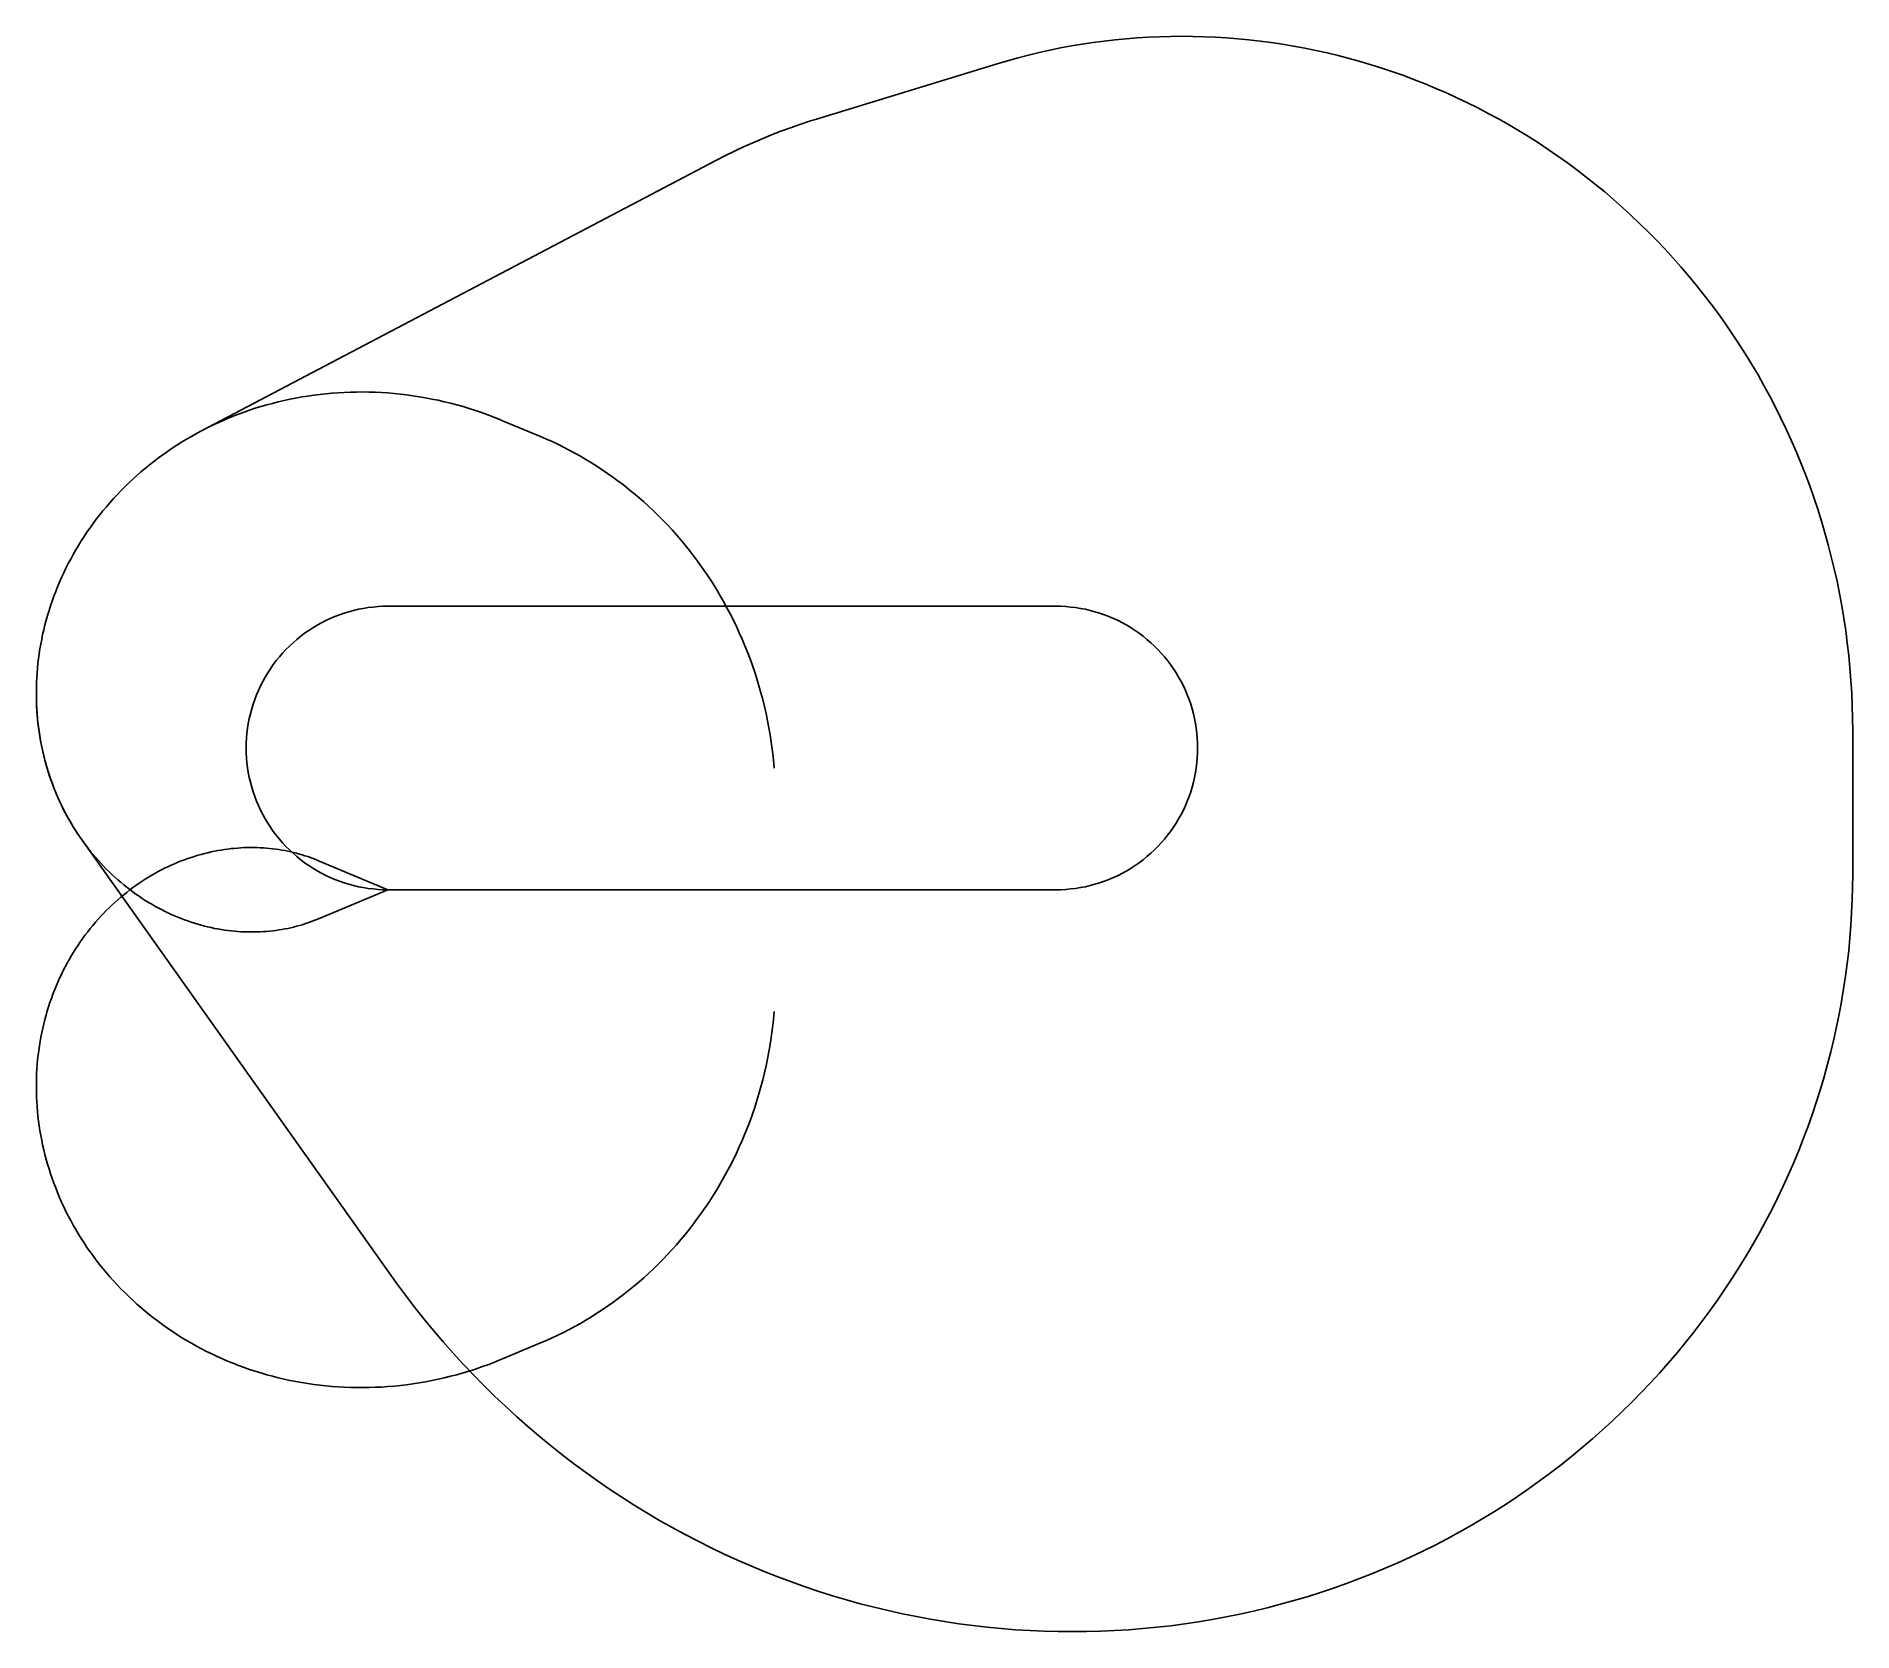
# Model space of a CAD drawing. Header units: metres. Extents: x -3966 to 16524, y -8367 to 9626.
import ezdxf

# ---------------------------------------------------------------- set-up
doc = ezdxf.new("R2010")
doc.units = ezdxf.units.M

msp = doc.modelspace()

# ---------------------------------------------------------------- linework, layer by layer
at = {"layer": 'NorminalTrack', "color": 1}
msp.add_lwpolyline([(0, 0), (0, 0), (-56, 1), (-112, 4), (-167, 9), (-223, 16), (-278, 24), (-332, 35), (-387, 47), (-441, 62), (-494, 78), (-547, 96), (-599, 116), (-650, 138), (-701, 162), (-751, 187), (-800, 214), (-847, 243), (-894, 273), (-940, 305), (-984, 339), (-1028, 374), (-1070, 411), (-1111, 449), (-1150, 488), (-1188, 529), (-1225, 571), (-1260, 615), (-1294, 659), (-1326, 705), (-1356, 752), (-1385, 800), (-1412, 848), (-1437, 898), (-1461, 949), (-1483, 1000), (-1503, 1052), (-1521, 1105), (-1537, 1158), (-1552, 1212), (-1564, 1267), (-1575, 1321), (-1583, 1377), (-1590, 1432), (-1595, 1488), (-1598, 1543), (-1599, 1599), (-1598, 1655), (-1595, 1711), (-1590, 1766), (-1583, 1822), (-1575, 1877), (-1564, 1932), (-1552, 1986), (-1537, 2040), (-1521, 2093), (-1503, 2146), (-1483, 2198), (-1461, 2249), (-1437, 2300), (-1412, 2350), (-1385, 2399), (-1356, 2446), (-1326, 2493), (-1294, 2539), (-1260, 2584), (-1225, 2627), (-1188, 2669), (-1150, 2710), (-1111, 2749), (-1070, 2787), (-1028, 2824), (-984, 2859), (-940, 2893), (-894, 2925), (-847, 2955), (-800, 2984), (-751, 3011), (-701, 3036), (-650, 3060), (-599, 3082), (-547, 3102), (-494, 3120), (-441, 3136), (-387, 3151), (-332, 3163), (-278, 3174), (-223, 3183), (-167, 3189), (-112, 3194), (-56, 3197), (0, 3198), (0, 3198), (7535, 3198), (7535, 3198), (7591, 3197), (7647, 3194), (7702, 3189), (7758, 3183), (7813, 3174), (7868, 3163), (7922, 3151), (7976, 3136), (8029, 3120), (8082, 3102), (8134, 3082), (8186, 3060), (8236, 3036), (8286, 3011), (8335, 2984), (8383, 2955), (8430, 2925), (8475, 2893), (8520, 2859), (8563, 2824), (8605, 2787), (8646, 2749), (8686, 2710), (8724, 2669), (8760, 2627), (8795, 2584), (8829, 2539), (8861, 2493), (8891, 2446), (8920, 2399), (8947, 2350), (8973, 2300), (8996, 2249), (9018, 2198), (9038, 2146), (9056, 2093), (9072, 2040), (9087, 1986), (9099, 1932), (9110, 1877), (9119, 1822), (9126, 1766), (9130, 1711), (9133, 1655), (9134, 1599), (9133, 1543), (9130, 1488), (9126, 1432), (9119, 1377), (9110, 1321), (9099, 1267), (9087, 1212), (9072, 1158), (9056, 1105), (9038, 1052), (9018, 1000), (8996, 949), (8973, 898), (8947, 848), (8920, 800), (8891, 752), (8861, 705), (8829, 659), (8795, 615), (8760, 571), (8724, 529), (8686, 488), (8646, 449), (8605, 411), (8563, 374), (8520, 339), (8475, 305), (8430, 273), (8383, 243), (8335, 214), (8286, 187), (8236, 162), (8186, 138), (8134, 116), (8082, 96), (8029, 78), (7976, 62), (7922, 47), (7868, 35), (7813, 24), (7758, 16), (7702, 9), (7647, 4), (7591, 1), (7535, 0), (0, 0)], dxfattribs=at)
at = {"layer": 'WindSpiral', "color": 5}
for points in [[(0, 0), (-784, -328), (-813, -340), (-843, -352), (-874, -363), (-905, -374), (-936, -384), (-967, -394), (-999, -403), (-1031, -412), (-1064, -420), (-1097, -428), (-1130, -435), (-1163, -442), (-1197, -448), (-1231, -453), (-1265, -458), (-1300, -463), (-1335, -466), (-1370, -470), (-1405, -472), (-1441, -474), (-1477, -476), (-1513, -476), (-1549, -476), (-1585, -476), (-1622, -475), (-1658, -473), (-1695, -471), (-1732, -467), (-1769, -464), (-1807, -459), (-1844, -454), (-1881, -448), (-1919, -442), (-1956, -435), (-1994, -427), (-2032, -418), (-2069, -409), (-2107, -399), (-2145, -389), (-2183, -377), (-2220, -365), (-2258, -352), (-2295, -339), (-2333, -325), (-2370, -310), (-2408, -294), (-2445, -277), (-2482, -260), (-2519, -242), (-2556, -224), (-2593, -205), (-2629, -184), (-2665, -164), (-2702, -142), (-2737, -120), (-2773, -97), (-2808, -73), (-2844, -49), (-2878, -24), (-2913, 2), (-2947, 29), (-2981, 56), (-3015, 84), (-3048, 112), (-3081, 142), (-3113, 172), (-3145, 203), (-3177, 234), (-3208, 266), (-3239, 299), (-3270, 333), (-3300, 367), (-3329, 402), (-3358, 437), (-3386, 473), (-3414, 510), (-3442, 547), (-3468, 585), (-3495, 624), (-3520, 663), (-3546, 703), (-3570, 743), (-3594, 784), (-3617, 826), (-3640, 868), (-3662, 911), (-3683, 954), (-3704, 998), (-3724, 1042), (-3743, 1087), (-3761, 1132), (-3779, 1178), (-3796, 1225), (-3813, 1271), (-3828, 1319), (-3843, 1366), (-3857, 1414), (-3870, 1463), (-3882, 1512), (-3894, 1561), (-3905, 1611), (-3915, 1661), (-3924, 1711), (-3932, 1762), (-3939, 1813), (-3946, 1865), (-3952, 1916), (-3956, 1968), (-3960, 2020), (-3963, 2073), (-3965, 2126), (-3966, 2179), (-3966, 2232), (-3966, 2285), (-3964, 2338), (-3961, 2392), (-3958, 2446), (-3953, 2500), (-3948, 2554), (-3942, 2608), (-3934, 2662), (-3926, 2716), (-3916, 2770), (-3906, 2824), (-3895, 2878), (-3882, 2933), (-3869, 2987), (-3855, 3041), (-3840, 3095), (-3823, 3149), (-3806, 3203), (-3788, 3256), (-3769, 3310), (-3748, 3363), (-3727, 3416), (-3705, 3469), (-3682, 3522), (-3657, 3575), (-3632, 3627), (-3606, 3679), (-3579, 3730), (-3551, 3782), (-3521, 3833), (-3491, 3883), (-3460, 3934), (-3428, 3983), (-3395, 4033), (-3361, 4082), (-3326, 4130), (-3290, 4179), (-3253, 4226), (-3215, 4273), (-3176, 4320), (-3136, 4366), (-3096, 4412), (-3054, 4456), (-3012, 4501), (-2968, 4544), (-2924, 4588), (-2879, 4630), (-2833, 4672), (-2786, 4713), (-2738, 4753), (-2690, 4793), (-2640, 4832), (-2590, 4870), (-2539, 4907), (-2487, 4944), (-2435, 4980), (-2381, 5015), (-2327, 5049), (-2272, 5082), (-2216, 5114), (-2160, 5146), (-2103, 5177), (-2103, 5177), (3708, 8230), (3809, 8281), (3910, 8331), (4013, 8380), (4116, 8426), (4221, 8471), (4326, 8514), (4432, 8555), (4540, 8595), (4648, 8633), (4757, 8668), (4835, 8693), (6871, 9315), (6989, 9350), (7108, 9383), (7227, 9414), (7347, 9443), (7468, 9470), (7589, 9494), (7711, 9517), (7833, 9537), (7956, 9556), (8080, 9572), (8204, 9586), (8328, 9598), (8453, 9608), (8578, 9616), (8703, 9621), (8829, 9624), (8955, 9626), (9081, 9624), (9207, 9621), (9333, 9616), (9459, 9608), (9586, 9598), (9712, 9586), (9839, 9571), (9965, 9555), (10091, 9536), (10217, 9515), (10343, 9492), (10468, 9466), (10594, 9438), (10719, 9408), (10843, 9376), (10967, 9342), (11091, 9305), (11214, 9266), (11337, 9225), (11459, 9182), (11581, 9136), (11702, 9089), (11822, 9039), (11942, 8987), (12060, 8933), (12178, 8876), (12296, 8818), (12412, 8757), (12527, 8695), (12642, 8630), (12755, 8563), (12868, 8494), (12979, 8423), (13089, 8350), (13198, 8275), (13306, 8198), (13413, 8119), (13519, 8038), (13623, 7956), (13726, 7871), (13827, 7784), (13928, 7695), (14026, 7605), (14124, 7512), (14220, 7418), (14314, 7322), (14407, 7225), (14498, 7125), (14587, 7024), (14675, 6921), (14761, 6817), (14846, 6711), (14928, 6603), (15009, 6494), (15088, 6383), (15166, 6270), (15241, 6156), (15314, 6041), (15386, 5924), (15456, 5806), (15523, 5687), (15589, 5566), (15652, 5444), (15714, 5320), (15773, 5196), (15831, 5070), (15886, 4943), (15939, 4815), (15990, 4685), (16039, 4555), (16085, 4424), (16129, 4292), (16171, 4159), (16211, 4025), (16248, 3890), (16283, 3754), (16316, 3618), (16347, 3480), (16375, 3343), (16400, 3204), (16424, 3065), (16445, 2925), (16463, 2785), (16479, 2644), (16493, 2503), (16504, 2361), (16513, 2219), (16519, 2077), (16522, 1935), (16524, 1792), (16524, 1792), (16524, 172), (16522, 29), (16519, -115), (16512, -258), (16504, -401), (16492, -544), (16479, -688), (16462, -831), (16444, -974), (16422, -1117), (16398, -1259), (16372, -1402), (16343, -1544), (16312, -1686), (16278, -1827), (16241, -1968), (16202, -2109), (16161, -2249), (16117, -2388), (16070, -2527), (16021, -2665), (15970, -2802), (15916, -2939), (15860, -3075), (15801, -3210), (15740, -3344), (15676, -3478), (15610, -3610), (15542, -3741), (15471, -3871), (15398, -4001), (15323, -4129), (15245, -4256), (15165, -4381), (15083, -4506), (14998, -4629), (14911, -4750), (14822, -4871), (14731, -4990), (14637, -5107), (14542, -5223), (14444, -5338), (14344, -5451), (14242, -5562), (14138, -5671), (14032, -5779), (13924, -5885), (13814, -5990), (13702, -6092), (13588, -6193), (13473, -6292), (13355, -6389), (13236, -6484), (13115, -6577), (12992, -6668), (12867, -6757), (12741, -6844), (12613, -6928), (12483, -7011), (12352, -7091), (12219, -7169), (12085, -7245), (11949, -7319), (11812, -7391), (11673, -7460), (11533, -7526), (11392, -7591), (11250, -7653), (11106, -7712), (10961, -7769), (10815, -7824), (10668, -7876), (10520, -7926), (10370, -7973), (10220, -8017), (10069, -8059), (9917, -8098), (9764, -8135), (9610, -8169), (9456, -8201), (9300, -8229), (9145, -8256), (8988, -8279), (8831, -8300), (8673, -8318), (8515, -8333), (8357, -8345), (8198, -8355), (8039, -8362), (7879, -8366), (7720, -8367), (7560, -8366), (7400, -8362), (7240, -8355), (7079, -8345), (6919, -8332), (6759, -8317), (6599, -8299), (6439, -8278), (6280, -8254), (6120, -8227), (5961, -8198), (5803, -8165), (5644, -8130), (5486, -8092), (5329, -8052), (5172, -8008), (5016, -7962), (4860, -7913), (4706, -7861), (4552, -7807), (4398, -7749), (4246, -7689), (4094, -7626), (3944, -7561), (3794, -7493), (3645, -7422), (3498, -7348), (3352, -7272), (3206, -7193), (3063, -7112), (2920, -7028), (2779, -6941), (2639, -6852), (2500, -6761), (2363, -6666), (2228, -6570), (2094, -6470), (1961, -6369), (1830, -6265), (1701, -6159), (1574, -6050), (1449, -5939), (1325, -5825), (1203, -5710), (1083, -5592), (965, -5472), (849, -5350), (735, -5225), (623, -5099), (513, -4970), (406, -4839), (300, -4707), (197, -4572), (96, -4436), (33, -4348), (-3451, 561), (-3478, 599), (-3504, 638), (-3529, 677), (-3554, 717), (-3578, 758), (-3602, 799), (-3625, 841), (-3648, 883), (-3669, 926), (-3690, 969), (-3711, 1013), (-3730, 1058), (-3749, 1103), (-3768, 1148), (-3785, 1194), (-3802, 1241), (-3818, 1288), (-3833, 1335), (-3848, 1383), (-3862, 1431), (-3874, 1480), (-3887, 1529), (-3898, 1579), (-3908, 1628), (-3918, 1679), (-3927, 1729), (-3935, 1780), (-3942, 1831), (-3948, 1883), (-3953, 1934), (-3958, 1987), (-3961, 2039), (-3964, 2091), (-3966, 2144), (-3966, 2197), (-3966, 2217)], [(0, 0), (-784, -328), (-813, -340), (-843, -352), (-874, -363), (-905, -374), (-936, -384), (-967, -394), (-999, -403), (-1031, -412), (-1064, -420), (-1097, -428), (-1130, -435), (-1163, -442), (-1197, -448), (-1231, -453), (-1265, -458), (-1300, -463), (-1335, -466), (-1370, -470), (-1405, -472), (-1441, -474), (-1477, -476), (-1513, -476), (-1549, -476), (-1585, -476), (-1622, -475), (-1658, -473), (-1695, -471), (-1732, -467), (-1769, -464), (-1807, -459), (-1844, -454), (-1881, -448), (-1919, -442), (-1956, -435), (-1994, -427), (-2032, -418), (-2069, -409), (-2107, -399), (-2145, -389), (-2183, -377), (-2220, -365), (-2258, -352), (-2295, -339), (-2333, -325), (-2370, -310), (-2408, -294), (-2445, -277), (-2482, -260), (-2519, -242), (-2556, -224), (-2593, -205), (-2629, -184), (-2665, -164), (-2702, -142), (-2737, -120), (-2773, -97), (-2808, -73), (-2844, -49), (-2878, -24), (-2913, 2), (-2947, 29), (-2981, 56), (-3015, 84), (-3048, 112), (-3081, 142), (-3113, 172), (-3145, 203), (-3177, 234), (-3208, 266), (-3239, 299), (-3270, 333), (-3300, 367), (-3329, 402), (-3358, 437), (-3386, 473), (-3414, 510), (-3442, 547), (-3468, 585), (-3495, 624), (-3520, 663), (-3546, 703), (-3570, 743), (-3594, 784), (-3617, 826), (-3640, 868), (-3662, 911), (-3683, 954), (-3704, 998), (-3724, 1042), (-3743, 1087), (-3761, 1132), (-3779, 1178), (-3796, 1225), (-3813, 1271), (-3828, 1319), (-3843, 1366), (-3857, 1414), (-3870, 1463), (-3882, 1512), (-3894, 1561), (-3905, 1611), (-3915, 1661), (-3924, 1711), (-3932, 1762), (-3939, 1813), (-3946, 1865), (-3952, 1916), (-3956, 1968), (-3960, 2020), (-3963, 2073), (-3965, 2126), (-3966, 2179), (-3966, 2232), (-3966, 2285), (-3964, 2338), (-3961, 2392), (-3958, 2446), (-3953, 2500), (-3948, 2554), (-3942, 2608), (-3934, 2662), (-3926, 2716), (-3916, 2770), (-3906, 2824), (-3895, 2878), (-3882, 2933), (-3869, 2987), (-3855, 3041), (-3840, 3095), (-3823, 3149), (-3806, 3203), (-3788, 3256), (-3769, 3310), (-3748, 3363), (-3727, 3416), (-3705, 3469), (-3682, 3522), (-3657, 3575), (-3632, 3627), (-3606, 3679), (-3579, 3730), (-3551, 3782), (-3521, 3833), (-3491, 3883), (-3460, 3934), (-3428, 3983), (-3395, 4033), (-3361, 4082), (-3326, 4130), (-3290, 4179), (-3253, 4226), (-3215, 4273), (-3176, 4320), (-3136, 4366), (-3096, 4412), (-3054, 4456), (-3012, 4501), (-2968, 4544), (-2924, 4588), (-2879, 4630), (-2833, 4672), (-2786, 4713), (-2738, 4753), (-2690, 4793), (-2640, 4832), (-2590, 4870), (-2539, 4907), (-2487, 4944), (-2435, 4980), (-2381, 5015), (-2327, 5049), (-2272, 5082), (-2216, 5114), (-2160, 5146), (-2103, 5177), (-2045, 5206), (-1987, 5235), (-1928, 5263), (-1868, 5290), (-1808, 5316), (-1747, 5341), (-1685, 5365), (-1623, 5387), (-1560, 5409), (-1497, 5430), (-1433, 5450), (-1368, 5469), (-1304, 5486), (-1238, 5503), (-1172, 5518), (-1106, 5533), (-1039, 5546), (-972, 5558), (-905, 5569), (-837, 5579), (-769, 5587), (-700, 5595), (-632, 5601), (-562, 5606), (-493, 5610), (-424, 5613), (-354, 5614), (-284, 5615), (-213, 5614), (-143, 5611), (-72, 5608), (-2, 5603), (69, 5597), (140, 5590), (211, 5582), (281, 5572), (352, 5561), (423, 5549), (494, 5535), (565, 5521), (636, 5505), (706, 5487), (777, 5469), (847, 5449), (917, 5428), (987, 5405), (1057, 5382), (1126, 5357), (1195, 5330), (1264, 5303), (1294, 5290), (1721, 5111), (1787, 5083), (1852, 5054), (1916, 5024), (1981, 4992), (2044, 4959), (2108, 4925), (2171, 4890), (2233, 4854), (2295, 4816), (2357, 4777), (2418, 4737), (2478, 4696), (2538, 4654), (2598, 4610), (2656, 4566), (2714, 4520), (2772, 4473), (2829, 4425), (2885, 4376), (2940, 4326), (2994, 4275), (3048, 4223), (3101, 4169), (3153, 4115), (3205, 4059), (3255, 4003), (3305, 3945), (3353, 3887), (3401, 3827), (3448, 3767), (3494, 3705), (3539, 3643), (3583, 3580), (3626, 3515), (3668, 3450), (3709, 3384), (3749, 3317), (3787, 3250), (3825, 3181), (3862, 3112), (3897, 3042), (3931, 2971), (3964, 2899), (3996, 2827), (4027, 2753), (4056, 2680), (4085, 2605), (4112, 2530), (4138, 2454), (4162, 2378), (4185, 2301), (4207, 2223), (4228, 2145), (4247, 2066), (4265, 1987), (4282, 1907), (4297, 1827), (4311, 1746), (4324, 1665), (4335, 1584), (4344, 1502), (4353, 1420), (4357, 1373)], [(0, 0), (-784, 328), (-813, 340), (-843, 352), (-874, 363), (-905, 374), (-936, 384), (-967, 394), (-999, 403), (-1031, 412), (-1064, 420), (-1097, 428), (-1130, 435), (-1163, 442), (-1197, 448), (-1231, 453), (-1265, 458), (-1300, 463), (-1335, 466), (-1370, 470), (-1405, 472), (-1441, 474), (-1477, 476), (-1513, 476), (-1549, 476), (-1585, 476), (-1622, 475), (-1658, 473), (-1695, 471), (-1732, 467), (-1769, 464), (-1807, 459), (-1844, 454), (-1881, 448), (-1919, 442), (-1956, 435), (-1994, 427), (-2032, 418), (-2069, 409), (-2107, 399), (-2145, 389), (-2183, 377), (-2220, 365), (-2258, 352), (-2295, 339), (-2333, 325), (-2370, 310), (-2408, 294), (-2445, 277), (-2482, 260), (-2519, 242), (-2556, 224), (-2593, 205), (-2629, 184), (-2665, 164), (-2702, 142), (-2737, 120), (-2773, 97), (-2808, 73), (-2844, 49), (-2878, 24), (-2913, -2), (-2947, -29), (-2981, -56), (-3015, -84), (-3048, -112), (-3081, -142), (-3113, -172), (-3145, -203), (-3177, -234), (-3208, -266), (-3239, -299), (-3270, -333), (-3300, -367), (-3329, -402), (-3358, -437), (-3386, -473), (-3414, -510), (-3442, -547), (-3468, -585), (-3495, -624), (-3520, -663), (-3546, -703), (-3570, -743), (-3594, -784), (-3617, -826), (-3640, -868), (-3662, -911), (-3683, -954), (-3704, -998), (-3724, -1042), (-3743, -1087), (-3761, -1132), (-3779, -1178), (-3796, -1225), (-3813, -1271), (-3828, -1319), (-3843, -1366), (-3857, -1414), (-3870, -1463), (-3882, -1512), (-3894, -1561), (-3905, -1611), (-3915, -1661), (-3924, -1711), (-3932, -1762), (-3939, -1813), (-3946, -1865), (-3952, -1916), (-3956, -1968), (-3960, -2020), (-3963, -2073), (-3965, -2126), (-3966, -2179), (-3966, -2232), (-3966, -2285), (-3964, -2338), (-3961, -2392), (-3958, -2446), (-3953, -2500), (-3948, -2554), (-3942, -2608), (-3934, -2662), (-3926, -2716), (-3916, -2770), (-3906, -2824), (-3895, -2878), (-3882, -2933), (-3869, -2987), (-3855, -3041), (-3840, -3095), (-3823, -3149), (-3806, -3203), (-3788, -3256), (-3769, -3310), (-3748, -3363), (-3727, -3416), (-3705, -3469), (-3682, -3522), (-3657, -3575), (-3632, -3627), (-3606, -3679), (-3579, -3730), (-3551, -3782), (-3521, -3833), (-3491, -3883), (-3460, -3934), (-3428, -3983), (-3395, -4033), (-3361, -4082), (-3326, -4130), (-3290, -4179), (-3253, -4226), (-3215, -4273), (-3176, -4320), (-3136, -4366), (-3096, -4412), (-3054, -4456), (-3012, -4501), (-2968, -4544), (-2924, -4588), (-2879, -4630), (-2833, -4672), (-2786, -4713), (-2738, -4753), (-2690, -4793), (-2640, -4832), (-2590, -4870), (-2539, -4907), (-2487, -4944), (-2435, -4980), (-2381, -5015), (-2327, -5049), (-2272, -5082), (-2216, -5114), (-2160, -5146), (-2103, -5177), (-2045, -5206), (-1987, -5235), (-1928, -5263), (-1868, -5290), (-1808, -5316), (-1747, -5341), (-1685, -5365), (-1623, -5387), (-1560, -5409), (-1497, -5430), (-1433, -5450), (-1368, -5469), (-1304, -5486), (-1238, -5503), (-1172, -5518), (-1106, -5533), (-1039, -5546), (-972, -5558), (-905, -5569), (-837, -5579), (-769, -5587), (-700, -5595), (-632, -5601), (-562, -5606), (-493, -5610), (-424, -5613), (-354, -5614), (-284, -5615), (-213, -5614), (-143, -5611), (-72, -5608), (-2, -5603), (69, -5597), (140, -5590), (211, -5582), (281, -5572), (352, -5561), (423, -5549), (494, -5535), (565, -5521), (636, -5505), (706, -5487), (777, -5469), (847, -5449), (917, -5428), (987, -5405), (1057, -5382), (1126, -5357), (1195, -5330), (1264, -5303), (1294, -5290), (1721, -5111), (1787, -5083), (1852, -5054), (1916, -5024), (1981, -4992), (2044, -4959), (2108, -4925), (2171, -4890), (2233, -4854), (2295, -4816), (2357, -4777), (2418, -4737), (2478, -4696), (2538, -4654), (2598, -4610), (2656, -4566), (2714, -4520), (2772, -4473), (2829, -4425), (2885, -4376), (2940, -4326), (2994, -4275), (3048, -4223), (3101, -4169), (3153, -4115), (3205, -4059), (3255, -4003), (3305, -3945), (3353, -3887), (3401, -3827), (3448, -3767), (3494, -3705), (3539, -3643), (3583, -3580), (3626, -3515), (3668, -3450), (3709, -3384), (3749, -3317), (3787, -3250), (3825, -3181), (3862, -3112), (3897, -3042), (3931, -2971), (3964, -2899), (3996, -2827), (4027, -2753), (4056, -2680), (4085, -2605), (4112, -2530), (4138, -2454), (4162, -2378), (4185, -2301), (4207, -2223), (4228, -2145), (4247, -2066), (4265, -1987), (4282, -1907), (4297, -1827), (4311, -1746), (4324, -1665), (4335, -1584), (4344, -1502), (4353, -1420), (4357, -1373)]]:
    msp.add_lwpolyline(points, dxfattribs=at)

doc.saveas('drawing.dxf')
